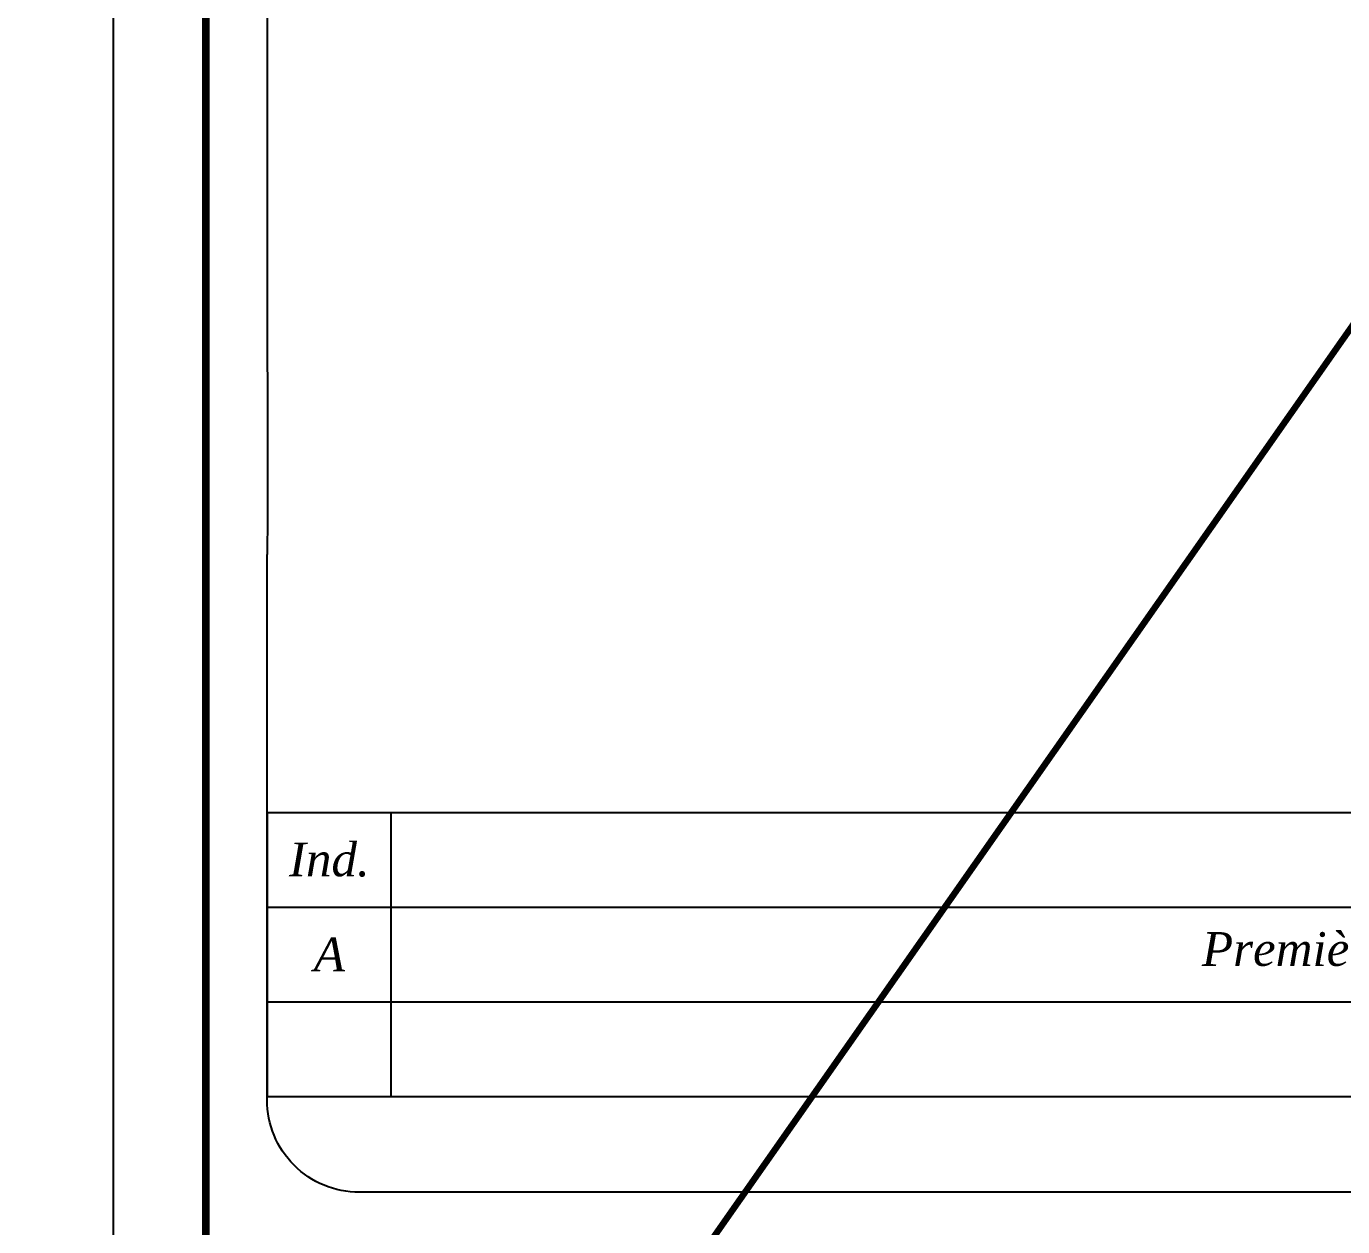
# Paper-space layout 'Layout1' of a CAD drawing. Extents: x -43 to 2298, y -18 to 768.
# Drawn here: x 1383.4 to 1469.1, y 96.4 to 174.6 of the extents above; entities that cross this region are included whole.
import ezdxf

# ---------------------------------------------------------------- set-up
doc = ezdxf.new("R2010")
doc.units = 0
doc.header["$LTSCALE"] = 2
doc.layers.add('CARTOUCHE', color=7, linetype='Continuous')
doc.styles.add('CARTOUCHE', font='timesi.ttf', dxfattribs={"height": 1})

# ---------------------------------------------------------------- blocks, each defined once
blk = doc.blocks.new('*T7')
at = {"layer": 'CARTOUCHE', "color": 0, "linetype": 'ByBlock', "lineweight": -2}
for p, q in [((0, 18.5), (189.874, 18.5)), ((0, 0), (0, 18.5)), ((8.05, 0), (8.05, 18.5)), ((150.834, 0), (150.834, 18.5)), ((170.559, 0), (170.559, 18.5)), ((180.132, 0), (180.132, 18.5)), ((189.874, 0), (189.874, 18.5)), ((0, 12.333), (189.874, 12.333)), ((0, 6.167), (189.874, 6.167)), ((0, 0), (189.874, 0))]:
    blk.add_line(p, q, dxfattribs=at)
at = {"layer": 'CARTOUCHE', "color": 0, "char_height": 2.2, "attachment_point": 5, "style": 'CARTOUCHE'}
for s, insert, width in [('Ind.', (4.025, 15.417), 7.93025), ('Objet', (79.442, 15.417), 142.66329), ('Date terrain', (160.696, 15.417), 19.6051), ('Dess.', (175.345, 15.417), 9.45371), ('Resp.', (185.003, 15.417), 9.62215), ('A', (4.025, 9.25), 7.93025), ('Première diffusion du profil', (79.442, 9.25), 142.66329), ('01/01/2017', (160.696, 9.25), 19.6051), ('JL', (175.345, 9.25), 9.45371), ('DL', (185.003, 9.25), 9.62215)]:
    blk.add_mtext(s, dxfattribs=dict(at, insert=insert, width=width))

psp = doc.layouts.get("Layout1")

# ---------------------------------------------------------------- linework, layer by layer
at = {"layer": 'CARTOUCHE', "color": 1, "lineweight": 211, "flags": 128}
psp.add_lwpolyline([(1351.331, -13.778), (1591.975, 329.559)], dxfattribs=at)
at = {"layer": 'CARTOUCHE'}
psp.add_lwpolyline([(1389.061, 308.918), (1599.061, 308.918), (1599.061, 11.918), (1389.061, 11.918), (1389.061, 308.918)], dxfattribs=at)
at = {"layer": 'CARTOUCHE', "const_width": 0.5}
psp.add_lwpolyline([(1401.061, 302.918), (1587.061, 302.918, -0.414214), (1593.061, 296.918), (1593.061, 23.918, -0.414214), (1587.061, 17.918), (1401.061, 17.918, -0.414214), (1395.061, 23.918), (1395.061, 296.918, -0.414214)], format="xyb", close=True, dxfattribs=at)
at = {"layer": 'CARTOUCHE', "flags": 128}
for points in [[(1589.061, 140.858), (1589.061, 160.418), (1589.061, 292.518, 0.414214), (1583.061, 298.518), (1405.061, 298.518, 0.414214), (1399.061, 292.518), (1399.061, 160.418), (1399.061, 153.334, -0.004587), (1399.061, 140.211, 0.009813)], [(1583.061, 98.691), (1461.512, 98.691), (1405.061, 98.691, -0.414214), (1399.061, 104.691), (1399.061, 140.211)]]:
    psp.add_lwpolyline(points, format="xyb", dxfattribs=at)

# ---------------------------------------------------------------- block references
psp.add_blockref('*T7', (1399.087, 104.92))

doc.saveas('drawing.dxf')
